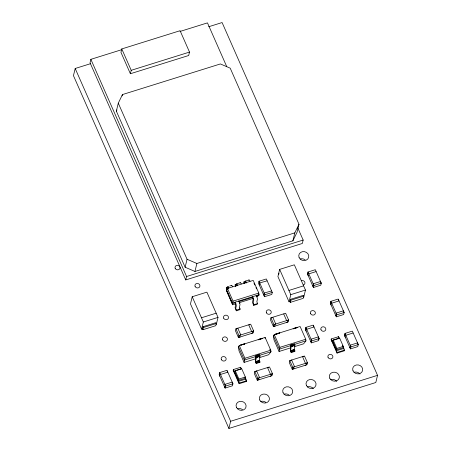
<?xml version="1.0" encoding="UTF-8"?>
<svg xmlns="http://www.w3.org/2000/svg" width="451" height="451" viewBox="0 0 451 451"><rect width="100%" height="100%" fill="white"/><g stroke="black" fill="none" stroke-linecap="round" stroke-linejoin="round"><path stroke-width="0.68" d="M255.864 355.901C256.946 358.201 254.843 360.873 256.264 363.055L256.157 363.506L259.827 362.356L259.939 361.911C258.519 359.723 260.616 357.051 259.534 354.757L255.779 355.698M290.839 344.964L294.514 343.82C295.597 346.114 293.494 348.786 294.915 350.974L294.807 351.419L291.137 352.569L291.245 352.118C289.79 349.869 292.011 347.09 290.754 344.756M294.458 344.665L294.418 344.35M256.05 358.68L244.104 362.418L244.91 358.274L239.289 345.517L265.137 337.433L270.758 350.196L270.978 351.774L268.661 354.74L259.37 357.643M265.041 338.306L265.137 337.433M290.365 347.952L279.079 351.481L279.891 347.338L274.264 334.58L300.118 326.496L305.739 339.253L305.958 340.838L303.641 343.803L294.345 346.706M90.617 63.664L75.193 68.484L73.457 75.661L228.899 428.45L375.807 382.516L377.543 375.339L222.101 22.55L208.683 26.744M121.697 49.695L90.871 59.335L90.042 62.751L185.739 279.93L302.333 243.472L303.157 240.05L297.761 227.806M121.787 48.939L120.964 52.355L130.384 73.739L188.681 55.507L189.505 52.09L180.084 30.707L121.787 48.939L131.207 70.317L130.384 73.739M116.358 111.149L118.286 103.172L122.452 94.569L220.392 63.946L230.213 68.174L298.99 224.254L297.057 232.231L292.891 240.828L194.95 271.457L185.13 267.229L116.358 111.149L116.95 109.92M122.131 95.9L122.452 94.569M185.13 267.229L187.058 259.252L118.286 103.172M185.739 279.93L186.567 276.508L90.871 59.335M194.95 271.457L196.878 263.48L294.819 232.857L298.99 224.254M216.283 324.573L218.019 317.397L206.896 292.147L192.205 296.735L190.469 303.918L201.597 329.168L202.516 328.88L203.046 326.682L215.899 322.662L216.271 323.508L215.736 325.707L202.882 329.72L202.516 328.88M201.597 329.168L203.333 321.991L192.205 296.735M202.882 329.72L203.418 327.527L203.046 326.682M228.262 286.83L226.425 287.405L226.267 288.076L226.915 289.548A1.742 0.451 72.6 0 0 227 289.734M235.856 303.754L232.581 304.78L226.363 290.202L227.467 288.448L253.214 280.398L258.795 293.065L258.925 295.349L256.658 296.848M236.375 284.293L235.151 284.677L235.416 286.334M235.924 286.227L236.476 283.989A2.492 0.648 72.6 0 1 237.508 284.835L237.615 285.06M236.279 310.807L235.631 309.33A1.742 0.451 72.6 0 1 235.168 307.075L235.704 304.797L235.213 302.136L235.704 303.264A2.492 0.648 72.6 0 1 236.273 306.043L235.726 308.399L236.442 310.13L236.279 310.807L239.949 309.657L240.112 308.986L239.396 307.249L239.943 304.893A2.492 0.648 72.6 0 0 239.38 302.114L238.889 300.992L238.726 301.663L252.498 297.356L252.656 296.685L253.146 297.807A2.492 0.648 72.6 0 1 253.716 300.591L253.169 302.92L253.885 304.679L253.721 305.35L257.391 304.2L257.555 303.529L256.839 301.77L257.386 299.441A2.492 0.648 72.6 0 0 256.822 296.662L256.331 295.535L256.168 296.206L258.925 295.349M219.66 372.605L219.169 374.623L225.105 388.091L232.451 385.797L232.936 383.778L227.005 370.31L219.66 372.605L225.596 386.073L225.105 388.091M219.913 376.309L219.411 374.82L219.789 373.253L220.347 374.516L227.693 372.216L227.135 370.953M245.705 281.373L243.873 281.948L244.138 283.606M244.645 283.499L245.197 281.261A2.492 0.648 72.6 0 1 246.229 282.106L246.336 282.332M235.963 328.768L235.473 330.786L238.438 337.523L253.129 332.928L253.62 330.91L250.649 324.173L235.963 328.768L238.929 335.505L238.438 337.523M224.361 386.411L224.976 387.448L225.353 385.876L224.852 384.393L232.197 382.093L232.699 383.581L232.445 384.63M240.276 336.948L238.951 337.151L239.334 335.583L240.766 334.93L237.795 328.193L236.369 328.847M236.736 370.423L241.409 368.963L240.671 367.283L233.325 369.578L233.161 370.248L239.098 383.716L246.443 381.422L246.601 380.751L245.028 377.171M233.906 371.934L234.069 371.263L235.399 370.84M235.225 370.615L234.898 371.957L238.607 380.379L245.034 378.366L245.355 377.019L241.646 368.602L235.225 370.615L238.929 379.032L238.607 380.379M258.998 281.244L258.508 283.262L264.444 296.73L271.79 294.435L272.274 292.417L266.344 278.949L258.998 281.244L264.929 294.712L264.444 296.73M259.252 284.947L259.737 282.929L267.031 280.855M240.507 367.954L240.671 367.283M238.353 382.036L238.517 381.36L245.863 379.065L245.699 379.736M239.098 383.716L239.261 383.046L233.325 369.578M251.292 333.503L252.723 332.849L253.107 331.276L251.726 331.705L248.76 324.974L249.679 324.686M228.899 428.45L230.636 421.273L75.193 68.484M263.7 295.044L264.19 293.026L271.479 290.957M254.804 371.528L254.313 373.546L257.284 380.283L271.97 375.689L272.46 373.67L269.495 366.939L254.804 371.528L257.769 378.265L257.284 380.283M303.732 297.232L305.468 290.055L294.34 264.805L279.648 269.394L277.912 276.57L289.04 301.826L289.959 301.539L290.489 299.34L303.343 295.32L303.715 296.16L303.185 298.359L290.331 302.379L289.959 301.539M278.729 274.343L278.994 273.244M270.938 317.831L270.453 319.849L273.419 326.58L288.11 321.991L288.595 319.973L285.63 313.236L270.938 317.831L273.909 324.562L273.419 326.58M259.116 379.708L257.797 379.917L258.175 378.344L259.607 377.69L256.642 370.953L255.21 371.613M292.891 240.828L294.819 232.857M275.257 326.011L273.932 326.214L274.309 324.647L275.741 323.993L272.776 317.256L271.801 317.769M273.87 335.91L273.982 335.459M283.735 314.037L286.706 320.768L288.082 320.34L287.704 321.907L286.272 322.566M270.138 376.264L271.564 375.61L271.947 374.037L270.572 374.471L267.601 367.734L268.52 367.447M289.04 301.826L290.777 294.65L279.648 269.394M290.331 302.379L290.861 300.18L290.489 299.34M307.988 272.004L307.503 274.022L313.434 287.49L320.779 285.195L321.27 283.177L315.334 269.709L307.988 272.004L313.924 285.472L313.434 287.49M308.242 275.708L307.74 274.219L308.123 272.652L308.676 273.915L316.021 271.615M289.784 360.591L289.294 362.61L292.259 369.346L306.951 364.752L307.435 362.734L304.47 355.997L289.784 360.591L292.75 367.328L292.259 369.346M312.695 285.81L313.304 286.847L313.682 285.28L313.18 283.792L320.526 281.492L321.027 282.98M294.097 368.771L292.772 368.98L293.156 367.407L294.588 366.753L291.617 360.016L290.647 360.529M305.868 327.403L305.378 329.422L311.314 342.89L318.66 340.595L319.145 338.577L313.214 325.109L305.868 327.403L311.804 340.871L311.314 342.89M306.122 331.107L305.62 329.619L305.998 328.052L306.556 329.315L313.902 327.014L313.344 325.752M310.57 341.21L311.184 342.247L311.562 340.674L311.06 339.191L318.406 336.891L318.908 338.38L318.654 339.428M305.113 365.327L306.545 364.673L306.922 363.1L305.547 363.534L302.582 356.797L303.957 356.369M330.871 301.341L330.38 303.36L336.316 316.827L343.662 314.533L344.147 312.515L338.216 299.047L330.871 301.341L336.807 314.809L336.316 316.827M331.124 305.045L330.622 303.557L331 301.984L331.558 303.247L338.904 300.952L338.346 299.69M335.572 315.148L336.187 316.185L336.564 314.612L336.063 313.124L343.408 310.829L343.91 312.317M331.84 341.311L332.004 340.635L339.349 338.34L338.605 336.655L331.265 338.955L331.102 339.626L337.032 353.094L344.378 350.799L344.541 350.123L342.41 345.286M333.159 339.986L332.832 341.334L336.542 349.75L342.969 347.744L343.296 346.396L339.586 337.979L333.159 339.986L336.869 348.409L336.542 349.75M338.447 337.331L338.605 336.655M336.294 351.408L336.457 350.737L343.803 348.443L343.639 349.113M337.032 353.094L337.196 352.423L331.265 338.955M345.004 333.413L344.513 335.431L350.45 348.899L357.79 346.605L358.28 344.587L352.344 331.119L345.004 333.413L350.934 346.881L350.45 348.899M345.257 337.117L344.756 335.629L345.133 334.056L345.692 335.318L353.032 333.024M349.705 347.214L350.314 348.257L350.698 346.684L350.196 345.195L357.536 342.901L358.043 344.389M227.467 288.448L233.049 301.116L232.299 303.67L232.581 304.78M228.268 288.11L228.696 288.392M231.391 285.675L231.425 285.568A2.492 0.648 72.6 0 1 232.457 286.413L232.564 286.639M236.989 285.382L237.418 285.669M240.112 282.946L240.146 282.839A2.492 0.648 72.6 0 1 241.178 283.685L241.285 283.91M245.71 282.653L246.19 283.048M248.834 280.218L248.867 280.11A2.492 0.648 72.6 0 1 249.905 280.956L250.006 281.182M240.755 345.015L244.842 344.034M244.425 343.865L244.752 343.921L241.082 345.066M258.197 339.558L258.705 339.868M261.868 338.413L262.285 338.577M275.73 334.078L276.238 334.388M279.4 332.928L279.823 333.097M293.173 328.621L293.68 328.931M296.848 327.477L297.265 327.64M244.104 362.418L239.002 350.844L238.421 346.627L239.289 345.517M279.079 351.481L273.977 339.902L273.396 335.691L274.264 334.58M179.994 31.463L207.466 22.877L226.774 66.697M131.207 70.317L189.505 52.09M186.567 276.508L303.157 240.05M229.722 285.996L231.555 285.427M236.606 283.848L240.276 282.698M245.327 281.12L249.003 279.97M227.8 289.13L226.526 289.531L232.462 302.999L259.083 294.672L258.519 293.392M233.049 301.116L258.795 293.065M235.05 302.813L232.299 303.67L226.363 290.202M239.137 302.728L253.563 298.218M264.929 294.712L272.274 292.417M201.479 317.78L216.164 313.191M288.922 290.438L303.613 285.844M313.924 285.472L321.27 283.177M236.442 310.13L240.112 308.986M253.885 304.679L257.555 303.529M203.333 321.991L218.019 317.397M290.777 294.65L305.468 290.055M203.418 327.527L216.271 323.508M290.861 300.18L303.715 296.16M238.929 335.505L253.62 330.91M273.909 324.562L288.595 319.973M336.807 314.809L344.147 312.515M240.795 344.953L244.594 343.792M258.243 339.502L262.037 338.335M275.775 334.016L279.569 332.855M293.218 328.565L297.017 327.398M258.524 339.614L262.194 338.464M276.672 333.937L279.118 333.171M293.505 328.678L297.175 327.527M258.615 339.727L261.676 338.769M276.762 334.05L279.208 333.289M294.204 328.599L296.651 327.832M244.91 358.274L270.758 350.196M279.891 347.338L305.739 339.253M257.002 355.315L258.84 354.74M255.942 356.127L259.618 354.976M290.923 345.184L294.593 344.04M256.016 356.352L259.686 355.202M290.991 345.415L294.666 344.265M255.672 356.561L244.352 360.095L238.421 346.627M259.663 355.309L270.978 351.774L269.85 349.209M291.312 345.415L279.332 349.159L273.396 335.691M293.973 344.581L305.958 340.838M256.078 356.578L259.748 355.427M291.053 345.641L294.728 344.491M256.129 356.797L259.799 355.653M291.104 345.861L294.774 344.711M256.162 357.012L259.832 355.862M291.143 346.069L294.813 344.925M256.185 357.203L259.861 356.053M291.166 346.267L294.836 345.116M256.196 357.378L259.866 356.228M291.171 346.441L294.847 345.291M256.191 357.525L259.861 356.375M291.166 346.588L294.836 345.438M311.804 340.871L319.145 338.577M255.779 361.651L259.449 360.501L255.779 361.758M290.754 350.715L294.43 349.564L290.754 350.822M255.785 361.82L259.46 360.676M290.765 350.884L294.435 349.739M255.796 361.894L259.472 360.744M290.777 350.957L294.447 349.807M255.835 362.04L259.488 360.817M290.816 351.103L294.464 349.88M255.858 362.119L259.534 360.969M290.839 351.182L294.509 350.032M255.886 362.192L259.556 361.042M290.867 351.256L294.537 350.106M255.914 362.26L259.584 361.11M290.895 351.323L294.565 350.173M256.264 363.055L259.939 361.911M291.245 352.118L294.915 350.974M238.929 379.032L245.355 377.019M336.869 348.409L343.296 346.396M225.596 386.073L232.936 383.778M350.934 346.881L358.28 344.587M239.261 383.046L246.601 380.751M337.196 352.423L344.541 350.123M257.769 378.265L272.46 373.67M292.75 367.328L307.435 362.734M230.636 421.273L377.543 375.339M187.058 259.252L196.878 263.48M244.532 283.448L243.873 281.948M235.811 286.176L235.151 284.677M228.894 287.789L228.787 287.563A2.492 0.648 72.6 0 0 227.755 286.712L227.191 288.984L226.425 287.405M291.137 352.569L290.376 350.264L290.748 345.5M253.998 283.132L254.849 285.055M255.976 287.62L256.54 288.899M252.498 297.356L253.141 299.255L252.616 301.618A1.742 0.451 72.6 0 0 253.073 303.878L253.721 305.35M259.477 361.561L259.827 362.356M256.157 363.506L255.396 361.2L255.666 356.143M245.947 380.3L246.443 381.422M294.458 350.624L294.289 350.196M259.314 361.133L259.094 360.248M239.267 302.987L239.346 303.348M301.51 280.669A2.531 2.244 13.6 0 1 304.78 282.078A2.531 2.244 13.6 0 1 303.393 284.942M354.058 372.284A5.062 4.482 13.6 0 1 359.96 374.048M330.741 379.579A5.062 4.482 13.6 0 1 336.638 381.337M307.419 386.868A5.062 4.482 13.6 0 1 313.321 388.632M284.102 394.163A5.062 4.482 13.6 0 1 289.08 395.037M260.785 401.452A5.062 4.482 13.6 0 1 265.763 402.326M237.463 408.741A5.062 4.482 13.6 0 1 242.446 409.621M300.157 258.992A5.062 4.482 13.6 0 1 305.135 259.866M239.301 308.185A1.742 0.451 72.6 0 1 239.216 307.982M223.668 318.147A2.531 2.244 13.6 0 0 227.98 318.908A2.531 2.244 13.6 0 0 226.351 315.204A2.531 2.244 13.6 0 0 223.668 318.147M320.994 329.771A2.531 2.244 13.6 0 0 325.306 330.527A2.531 2.244 13.6 0 0 323.671 326.823A2.531 2.244 13.6 0 0 320.994 329.771M175.185 268.322A2.531 2.244 13.6 0 0 179.498 269.084A2.531 2.244 13.6 0 0 177.863 265.38A2.531 2.244 13.6 0 0 175.185 268.322M195.097 286.424A2.531 2.244 13.6 0 0 199.41 287.186A2.531 2.244 13.6 0 0 197.78 283.482A2.531 2.244 13.6 0 0 195.097 286.424M221.328 359.537A2.531 2.244 13.6 0 0 225.641 360.293A2.531 2.244 13.6 0 0 224.012 356.589A2.531 2.244 13.6 0 0 221.328 359.537M328.052 357.367A2.531 2.244 13.6 0 0 332.37 358.128A2.531 2.244 13.6 0 0 330.735 354.424A2.531 2.244 13.6 0 0 328.052 357.367M222.619 339.851A2.531 2.244 13.6 0 0 226.932 340.612A2.531 2.244 13.6 0 0 225.303 336.908A2.531 2.244 13.6 0 0 222.619 339.851M310.536 313.58A2.531 2.244 13.6 0 0 314.849 314.336A2.531 2.244 13.6 0 0 313.219 310.632A2.531 2.244 13.6 0 0 310.536 313.58M266.406 312.78A2.531 2.244 13.6 0 0 270.718 313.541A2.531 2.244 13.6 0 0 269.089 309.837A2.531 2.244 13.6 0 0 266.406 312.78M353.015 370.846A5.062 4.482 13.6 0 0 361.64 372.363A5.062 4.482 13.6 0 0 358.376 364.955A5.062 4.482 13.6 0 0 353.015 370.846M329.698 378.135A5.062 4.482 13.6 0 0 338.323 379.652A5.062 4.482 13.6 0 0 335.059 372.244A5.062 4.482 13.6 0 0 329.698 378.135M306.376 385.425A5.062 4.482 13.6 0 0 315.007 386.941A5.062 4.482 13.6 0 0 311.742 379.539A5.062 4.482 13.6 0 0 306.376 385.425M283.059 392.72A5.062 4.482 13.6 0 0 291.684 394.236A5.062 4.482 13.6 0 0 288.42 386.828A5.062 4.482 13.6 0 0 283.059 392.72M259.737 400.009A5.062 4.482 13.6 0 0 268.368 401.525A5.062 4.482 13.6 0 0 265.103 394.118A5.062 4.482 13.6 0 0 259.737 400.009M236.42 407.304A5.062 4.482 13.6 0 0 245.045 408.82A5.062 4.482 13.6 0 0 241.787 401.413A5.062 4.482 13.6 0 0 236.42 407.304M299.114 257.549A5.062 4.482 13.6 0 0 307.74 259.066A5.062 4.482 13.6 0 0 304.476 251.658A5.062 4.482 13.6 0 0 299.114 257.549"/></g></svg>
